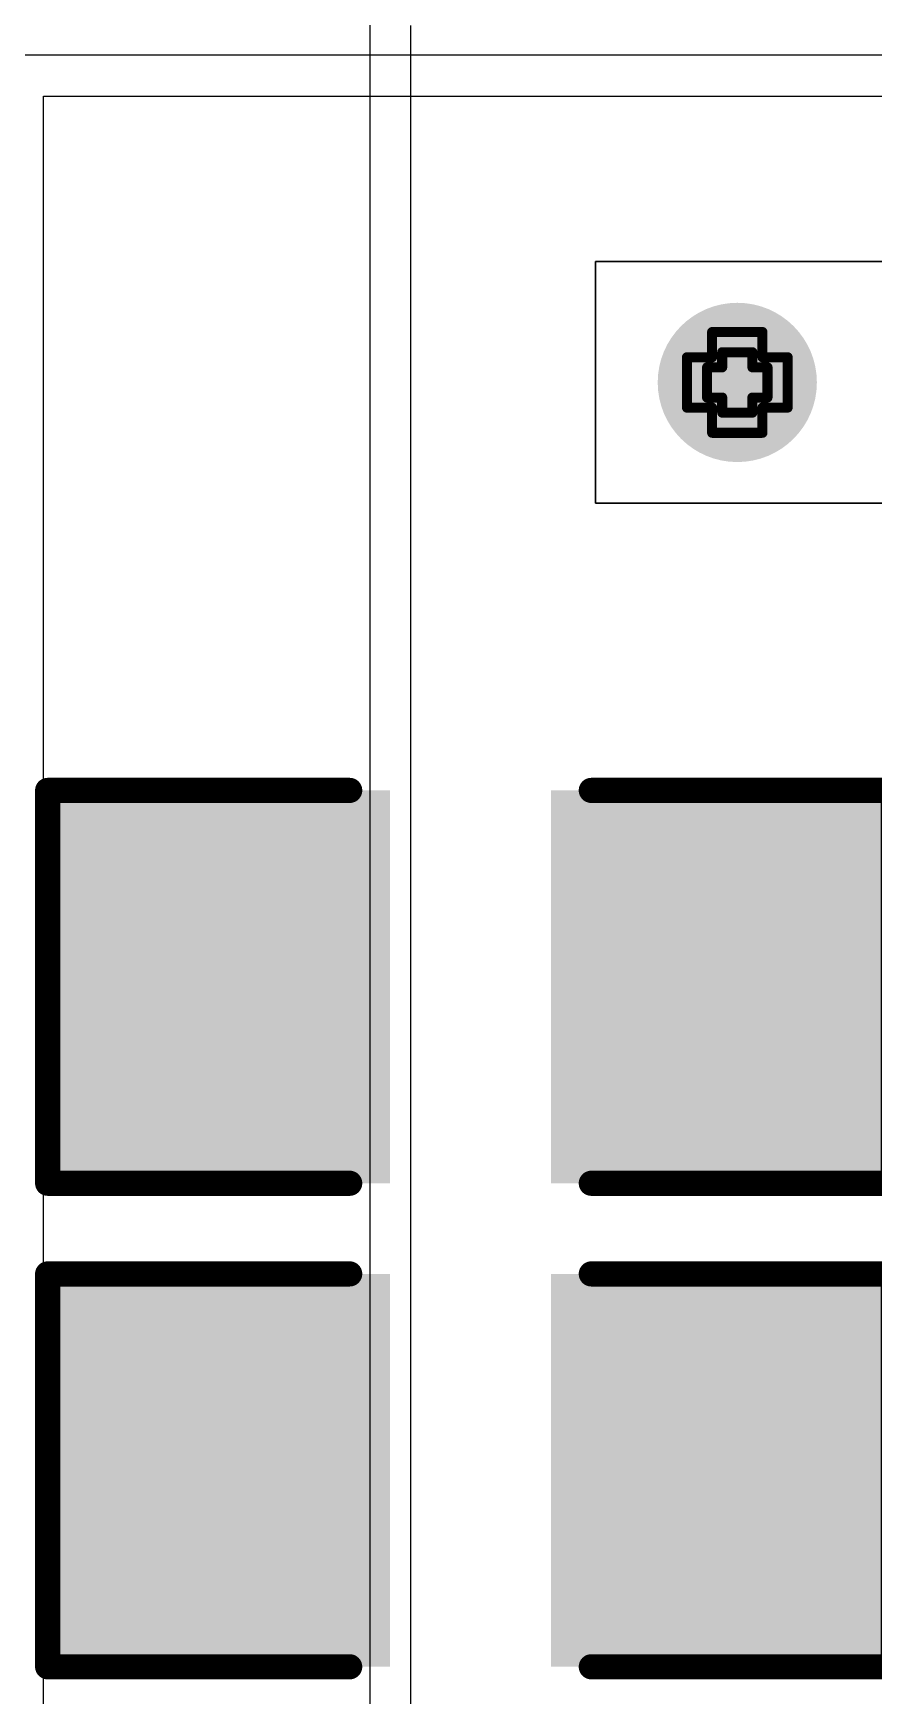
# Model space of a CAD drawing. Header units: inches. Extents: x -7 to 5163, y -3 to 5149.
# Drawn here: x 27.97 to 32.21, y 151.26 to 159.65 of the extents above; entities that cross this region are included whole.
import ezdxf

# ---------------------------------------------------------------- set-up
doc = ezdxf.new("R2010")
doc.units = ezdxf.units.IN
for name, color, linetype in [('Bottom Layer', 5, 'Continuous'), ('Bottom Solder', 6, 'Continuous'), ('Drill Drawing', 1, 'Continuous'), ('GND', 76, 'Continuous'), ('PWR', 16, 'Continuous'), ('Top Layer', 1, 'Continuous'), ('Top Overlay', 2, 'Continuous'), ('Top Paste', 8, 'Continuous'), ('Top Solder', 216, 'Continuous'), ('Via Holes', 16, 'Continuous')]:
    doc.layers.add(name, color=color, linetype=linetype)

# ---------------------------------------------------------------- blocks, each defined once
blk = doc.blocks.new('C___1206_83')
at = {"layer": 'Top Layer'}
for points in [[(-2.032, 0.889), (-0.508, 0.889), (-0.508, -0.889), (-2.032, -0.889)], [(0.508, 0.889), (2.032, 0.889), (2.032, -0.889), (0.508, -0.889)]]:
    blk.add_hatch(color=1, dxfattribs=at).paths.add_polyline_path(points)
at = {"layer": 'Top Paste'}
for points in [[(-2.032, 0.889), (-0.508, 0.889), (-0.508, -0.889), (-2.032, -0.889)], [(0.508, 0.889), (2.032, 0.889), (2.032, -0.889), (0.508, -0.889)]]:
    blk.add_hatch(color=8, dxfattribs=at).paths.add_polyline_path(points)
at = {"layer": 'Top Solder'}
for points in [[(-2.1336, 0.9906), (-0.4064, 0.9906), (-0.4064, -0.9906), (-2.1336, -0.9906)], [(0.4064, 0.9906), (2.1336, 0.9906), (2.1336, -0.9906), (0.4064, -0.9906)]]:
    blk.add_hatch(color=216, dxfattribs=at).paths.add_polyline_path(points)
at = {"layer": 'Top Overlay'}
for points in [[(-2.1336, 0.9906, 0.127, 0.127, 0), (-2.1336, -0.9906, 0.127, 0.127, 0)], [(-0.6096, 0.9906, 0.127, 0.127, 0), (-2.1336, 0.9906, 0.127, 0.127, 0)], [(2.1336, 0.9906, 0.127, 0.127, 0), (0.6096, 0.9906, 0.127, 0.127, 0)], [(2.1336, 0.9906, 0.127, 0.127, 0), (2.1336, -0.9906, 0.127, 0.127, 0)], [(-0.6096, -0.9906, 0.127, 0.127, 0), (-2.1336, -0.9906, 0.127, 0.127, 0)], [(2.1336, -0.9906, 0.127, 0.127, 0), (0.6096, -0.9906, 0.127, 0.127, 0)]]:
    blk.add_lwpolyline(points, format="xyseb", dxfattribs=at)
for points in [[(-2.16535, 0.9906, 0.0635, 0.0635, 1), (-2.10185, 0.9906, 0.0635, 0.0635, 1)], [(-2.16535, 0.9906, 0.0635, 0.0635, 1), (-2.10185, 0.9906, 0.0635, 0.0635, 1)], [(-0.64135, 0.9906, 0.0635, 0.0635, 1), (-0.57785, 0.9906, 0.0635, 0.0635, 1)], [(0.57785, 0.9906, 0.0635, 0.0635, 1), (0.64135, 0.9906, 0.0635, 0.0635, 1)], [(2.10185, 0.9906, 0.0635, 0.0635, 1), (2.16535, 0.9906, 0.0635, 0.0635, 1)], [(2.10185, 0.9906, 0.0635, 0.0635, 1), (2.16535, 0.9906, 0.0635, 0.0635, 1)], [(-2.16535, -0.9906, 0.0635, 0.0635, 1), (-2.10185, -0.9906, 0.0635, 0.0635, 1)], [(-2.16535, -0.9906, 0.0635, 0.0635, 1), (-2.10185, -0.9906, 0.0635, 0.0635, 1)], [(-0.64135, -0.9906, 0.0635, 0.0635, 1), (-0.57785, -0.9906, 0.0635, 0.0635, 1)], [(0.57785, -0.9906, 0.0635, 0.0635, 1), (0.64135, -0.9906, 0.0635, 0.0635, 1)], [(2.10185, -0.9906, 0.0635, 0.0635, 1), (2.16535, -0.9906, 0.0635, 0.0635, 1)], [(2.10185, -0.9906, 0.0635, 0.0635, 1), (2.16535, -0.9906, 0.0635, 0.0635, 1)]]:
    blk.add_lwpolyline(points, format="xyseb", close=True, dxfattribs=at)
blk = doc.blocks.new('C___1206_84')
at = {"layer": 'Top Layer'}
for points in [[(-2.032, 0.889), (-0.508, 0.889), (-0.508, -0.889), (-2.032, -0.889)], [(0.508, 0.889), (2.032, 0.889), (2.032, -0.889), (0.508, -0.889)]]:
    blk.add_hatch(color=1, dxfattribs=at).paths.add_polyline_path(points)
at = {"layer": 'Top Paste'}
for points in [[(-2.032, 0.889), (-0.508, 0.889), (-0.508, -0.889), (-2.032, -0.889)], [(0.508, 0.889), (2.032, 0.889), (2.032, -0.889), (0.508, -0.889)]]:
    blk.add_hatch(color=8, dxfattribs=at).paths.add_polyline_path(points)
at = {"layer": 'Top Solder'}
for points in [[(-2.1336, 0.9906), (-0.4064, 0.9906), (-0.4064, -0.9906), (-2.1336, -0.9906)], [(0.4064, 0.9906), (2.1336, 0.9906), (2.1336, -0.9906), (0.4064, -0.9906)]]:
    blk.add_hatch(color=216, dxfattribs=at).paths.add_polyline_path(points)
at = {"layer": 'Top Overlay'}
for points in [[(-2.1336, 0.9906, 0.127, 0.127, 0), (-2.1336, -0.9906, 0.127, 0.127, 0)], [(-0.6096, 0.9906, 0.127, 0.127, 0), (-2.1336, 0.9906, 0.127, 0.127, 0)], [(2.1336, 0.9906, 0.127, 0.127, 0), (0.6096, 0.9906, 0.127, 0.127, 0)], [(2.1336, 0.9906, 0.127, 0.127, 0), (2.1336, -0.9906, 0.127, 0.127, 0)], [(-0.6096, -0.9906, 0.127, 0.127, 0), (-2.1336, -0.9906, 0.127, 0.127, 0)], [(2.1336, -0.9906, 0.127, 0.127, 0), (0.6096, -0.9906, 0.127, 0.127, 0)]]:
    blk.add_lwpolyline(points, format="xyseb", dxfattribs=at)
for points in [[(-2.16535, 0.9906, 0.0635, 0.0635, 1), (-2.10185, 0.9906, 0.0635, 0.0635, 1)], [(-2.16535, 0.9906, 0.0635, 0.0635, 1), (-2.10185, 0.9906, 0.0635, 0.0635, 1)], [(-0.64135, 0.9906, 0.0635, 0.0635, 1), (-0.57785, 0.9906, 0.0635, 0.0635, 1)], [(0.57785, 0.9906, 0.0635, 0.0635, 1), (0.64135, 0.9906, 0.0635, 0.0635, 1)], [(2.10185, 0.9906, 0.0635, 0.0635, 1), (2.16535, 0.9906, 0.0635, 0.0635, 1)], [(2.10185, 0.9906, 0.0635, 0.0635, 1), (2.16535, 0.9906, 0.0635, 0.0635, 1)], [(-2.16535, -0.9906, 0.0635, 0.0635, 1), (-2.10185, -0.9906, 0.0635, 0.0635, 1)], [(-2.16535, -0.9906, 0.0635, 0.0635, 1), (-2.10185, -0.9906, 0.0635, 0.0635, 1)], [(-0.64135, -0.9906, 0.0635, 0.0635, 1), (-0.57785, -0.9906, 0.0635, 0.0635, 1)], [(0.57785, -0.9906, 0.0635, 0.0635, 1), (0.64135, -0.9906, 0.0635, 0.0635, 1)], [(2.10185, -0.9906, 0.0635, 0.0635, 1), (2.16535, -0.9906, 0.0635, 0.0635, 1)], [(2.10185, -0.9906, 0.0635, 0.0635, 1), (2.16535, -0.9906, 0.0635, 0.0635, 1)]]:
    blk.add_lwpolyline(points, format="xyseb", close=True, dxfattribs=at)

msp = doc.modelspace()

# ---------------------------------------------------------------- hatches: boundary and pattern name
at = {"layer": 'Bottom Layer'}
h = msp.add_hatch(color=5, dxfattribs=at)
edge = h.paths.add_edge_path()
edge.add_arc((31.5214, 157.8864), 0.3, 0, 360)
at = {"layer": 'Bottom Solder'}
h = msp.add_hatch(color=6, dxfattribs=at)
edge = h.paths.add_edge_path()
edge.add_arc((31.5214, 157.8864), 0.4016, 0, 360)
at = {"layer": 'GND'}
h = msp.add_hatch(color=76, dxfattribs=at)
edge = h.paths.add_edge_path()
edge.add_arc((31.5214, 157.8864), 0.3, 0, 360)
at = {"layer": 'PWR'}
h = msp.add_hatch(color=16, dxfattribs=at)
edge = h.paths.add_edge_path()
edge.add_arc((31.5214, 157.8864), 0.3, 0, 360)
at = {"layer": 'Top Layer'}
h = msp.add_hatch(color=1, dxfattribs=at)
edge = h.paths.add_edge_path()
edge.add_arc((31.5214, 157.8864), 0.3, 0, 360)
at = {"layer": 'Top Solder'}
h = msp.add_hatch(color=216, dxfattribs=at)
edge = h.paths.add_edge_path()
edge.add_arc((31.5214, 157.8864), 0.4016, 0, 360)
at = {"layer": 'Via Holes'}
h = msp.add_hatch(color=7, dxfattribs=at)
edge = h.paths.add_edge_path()
edge.add_arc((31.5214, 157.8864), 0.15, 0, 360)

# ---------------------------------------------------------------- linework, layer by layer
at = {"layer": 'Bottom Layer'}
for p, q in [((52.705, 159.5374), (27.813, 159.5374)), ((28.0202, 148.2344), (28.0202, 159.3302)), ((28.0202, 159.3302), (52.4978, 159.3302))]:
    msp.add_line(p, q, dxfattribs=at)
at = {"layer": 'Drill Drawing'}
for points in [[(31.3944, 158.0134, 0.0508, 0.0508, 0), (31.3944, 158.1404, 0.0508, 0.0508, 0)], [(31.3944, 158.1404, 0.0508, 0.0508, 0), (31.6484, 158.1404, 0.0508, 0.0508, 0)], [(31.6484, 158.0134, 0.0508, 0.0508, 0), (31.6484, 158.1404, 0.0508, 0.0508, 0)], [(31.2674, 157.7594, 0.0508, 0.0508, 0), (31.2674, 158.0134, 0.0508, 0.0508, 0)], [(31.2674, 158.0134, 0.0508, 0.0508, 0), (31.3944, 158.0134, 0.0508, 0.0508, 0)], [(31.4452, 157.9626, 0.0508, 0.0508, 0), (31.4452, 158.0388, 0.0508, 0.0508, 0)], [(31.4452, 158.0388, 0.0508, 0.0508, 0), (31.5976, 158.0388, 0.0508, 0.0508, 0)], [(31.5976, 157.9626, 0.0508, 0.0508, 0), (31.5976, 158.0388, 0.0508, 0.0508, 0)], [(31.6484, 158.0134, 0.0508, 0.0508, 0), (31.7754, 158.0134, 0.0508, 0.0508, 0)], [(31.7754, 157.7594, 0.0508, 0.0508, 0), (31.7754, 158.0134, 0.0508, 0.0508, 0)], [(31.369, 157.8102, 0.0508, 0.0508, 0), (31.369, 157.9626, 0.0508, 0.0508, 0)], [(31.369, 157.9626, 0.0508, 0.0508, 0), (31.4452, 157.9626, 0.0508, 0.0508, 0)], [(31.5976, 157.9626, 0.0508, 0.0508, 0), (31.6738, 157.9626, 0.0508, 0.0508, 0)], [(31.6738, 157.8102, 0.0508, 0.0508, 0), (31.6738, 157.9626, 0.0508, 0.0508, 0)], [(31.369, 157.8102, 0.0508, 0.0508, 0), (31.4452, 157.8102, 0.0508, 0.0508, 0)], [(31.4452, 157.734, 0.0508, 0.0508, 0), (31.4452, 157.8102, 0.0508, 0.0508, 0)], [(31.5976, 157.8102, 0.0508, 0.0508, 0), (31.6738, 157.8102, 0.0508, 0.0508, 0)], [(31.5976, 157.734, 0.0508, 0.0508, 0), (31.5976, 157.8102, 0.0508, 0.0508, 0)], [(31.2674, 157.7594, 0.0508, 0.0508, 0), (31.3944, 157.7594, 0.0508, 0.0508, 0)], [(31.3944, 157.6324, 0.0508, 0.0508, 0), (31.3944, 157.7594, 0.0508, 0.0508, 0)], [(31.4452, 157.734, 0.0508, 0.0508, 0), (31.5976, 157.734, 0.0508, 0.0508, 0)], [(31.6484, 157.7594, 0.0508, 0.0508, 0), (31.7754, 157.7594, 0.0508, 0.0508, 0)], [(31.6484, 157.6324, 0.0508, 0.0508, 0), (31.6484, 157.7594, 0.0508, 0.0508, 0)], [(31.3944, 157.6324, 0.0508, 0.0508, 0), (31.6484, 157.6324, 0.0508, 0.0508, 0)]]:
    msp.add_lwpolyline(points, format="xyseb", dxfattribs=at)
for points in [[(31.3817, 158.1404, 0.0254, 0.0254, 1), (31.4071, 158.1404, 0.0254, 0.0254, 1)], [(31.3817, 158.1404, 0.0254, 0.0254, 1), (31.4071, 158.1404, 0.0254, 0.0254, 1)], [(31.6357, 158.1404, 0.0254, 0.0254, 1), (31.6611, 158.1404, 0.0254, 0.0254, 1)], [(31.6357, 158.1404, 0.0254, 0.0254, 1), (31.6611, 158.1404, 0.0254, 0.0254, 1)], [(31.2547, 158.0134, 0.0254, 0.0254, 1), (31.2801, 158.0134, 0.0254, 0.0254, 1)], [(31.2547, 158.0134, 0.0254, 0.0254, 1), (31.2801, 158.0134, 0.0254, 0.0254, 1)], [(31.3817, 158.0134, 0.0254, 0.0254, 1), (31.4071, 158.0134, 0.0254, 0.0254, 1)], [(31.3817, 158.0134, 0.0254, 0.0254, 1), (31.4071, 158.0134, 0.0254, 0.0254, 1)], [(31.4325, 158.0388, 0.0254, 0.0254, 1), (31.4579, 158.0388, 0.0254, 0.0254, 1)], [(31.4325, 158.0388, 0.0254, 0.0254, 1), (31.4579, 158.0388, 0.0254, 0.0254, 1)], [(31.5849, 158.0388, 0.0254, 0.0254, 1), (31.6103, 158.0388, 0.0254, 0.0254, 1)], [(31.5849, 158.0388, 0.0254, 0.0254, 1), (31.6103, 158.0388, 0.0254, 0.0254, 1)], [(31.6357, 158.0134, 0.0254, 0.0254, 1), (31.6611, 158.0134, 0.0254, 0.0254, 1)], [(31.6357, 158.0134, 0.0254, 0.0254, 1), (31.6611, 158.0134, 0.0254, 0.0254, 1)], [(31.7627, 158.0134, 0.0254, 0.0254, 1), (31.7881, 158.0134, 0.0254, 0.0254, 1)], [(31.7627, 158.0134, 0.0254, 0.0254, 1), (31.7881, 158.0134, 0.0254, 0.0254, 1)], [(31.3563, 157.9626, 0.0254, 0.0254, 1), (31.3817, 157.9626, 0.0254, 0.0254, 1)], [(31.3563, 157.9626, 0.0254, 0.0254, 1), (31.3817, 157.9626, 0.0254, 0.0254, 1)], [(31.4325, 157.9626, 0.0254, 0.0254, 1), (31.4579, 157.9626, 0.0254, 0.0254, 1)], [(31.4325, 157.9626, 0.0254, 0.0254, 1), (31.4579, 157.9626, 0.0254, 0.0254, 1)], [(31.5849, 157.9626, 0.0254, 0.0254, 1), (31.6103, 157.9626, 0.0254, 0.0254, 1)], [(31.5849, 157.9626, 0.0254, 0.0254, 1), (31.6103, 157.9626, 0.0254, 0.0254, 1)], [(31.6611, 157.9626, 0.0254, 0.0254, 1), (31.6865, 157.9626, 0.0254, 0.0254, 1)], [(31.6611, 157.9626, 0.0254, 0.0254, 1), (31.6865, 157.9626, 0.0254, 0.0254, 1)], [(31.3563, 157.8102, 0.0254, 0.0254, 1), (31.3817, 157.8102, 0.0254, 0.0254, 1)], [(31.3563, 157.8102, 0.0254, 0.0254, 1), (31.3817, 157.8102, 0.0254, 0.0254, 1)], [(31.4325, 157.8102, 0.0254, 0.0254, 1), (31.4579, 157.8102, 0.0254, 0.0254, 1)], [(31.4325, 157.8102, 0.0254, 0.0254, 1), (31.4579, 157.8102, 0.0254, 0.0254, 1)], [(31.5849, 157.8102, 0.0254, 0.0254, 1), (31.6103, 157.8102, 0.0254, 0.0254, 1)], [(31.5849, 157.8102, 0.0254, 0.0254, 1), (31.6103, 157.8102, 0.0254, 0.0254, 1)], [(31.6611, 157.8102, 0.0254, 0.0254, 1), (31.6865, 157.8102, 0.0254, 0.0254, 1)], [(31.6611, 157.8102, 0.0254, 0.0254, 1), (31.6865, 157.8102, 0.0254, 0.0254, 1)], [(31.2547, 157.7594, 0.0254, 0.0254, 1), (31.2801, 157.7594, 0.0254, 0.0254, 1)], [(31.2547, 157.7594, 0.0254, 0.0254, 1), (31.2801, 157.7594, 0.0254, 0.0254, 1)], [(31.3817, 157.7594, 0.0254, 0.0254, 1), (31.4071, 157.7594, 0.0254, 0.0254, 1)], [(31.3817, 157.7594, 0.0254, 0.0254, 1), (31.4071, 157.7594, 0.0254, 0.0254, 1)], [(31.4325, 157.734, 0.0254, 0.0254, 1), (31.4579, 157.734, 0.0254, 0.0254, 1)], [(31.4325, 157.734, 0.0254, 0.0254, 1), (31.4579, 157.734, 0.0254, 0.0254, 1)], [(31.5849, 157.734, 0.0254, 0.0254, 1), (31.6103, 157.734, 0.0254, 0.0254, 1)], [(31.5849, 157.734, 0.0254, 0.0254, 1), (31.6103, 157.734, 0.0254, 0.0254, 1)], [(31.6357, 157.7594, 0.0254, 0.0254, 1), (31.6611, 157.7594, 0.0254, 0.0254, 1)], [(31.6357, 157.7594, 0.0254, 0.0254, 1), (31.6611, 157.7594, 0.0254, 0.0254, 1)], [(31.7627, 157.7594, 0.0254, 0.0254, 1), (31.7881, 157.7594, 0.0254, 0.0254, 1)], [(31.7627, 157.7594, 0.0254, 0.0254, 1), (31.7881, 157.7594, 0.0254, 0.0254, 1)], [(31.3817, 157.6324, 0.0254, 0.0254, 1), (31.4071, 157.6324, 0.0254, 0.0254, 1)], [(31.3817, 157.6324, 0.0254, 0.0254, 1), (31.4071, 157.6324, 0.0254, 0.0254, 1)], [(31.6357, 157.6324, 0.0254, 0.0254, 1), (31.6611, 157.6324, 0.0254, 0.0254, 1)], [(31.6357, 157.6324, 0.0254, 0.0254, 1), (31.6611, 157.6324, 0.0254, 0.0254, 1)]]:
    msp.add_lwpolyline(points, format="xyseb", close=True, dxfattribs=at)
at = {"layer": 'PWR'}
for p, q in [((30.8056, 157.2768), (30.8056, 158.496)), ((30.8056, 158.496), (38.4302, 158.496)), ((38.4302, 158.496), (30.8056, 158.496)), ((30.8056, 158.496), (30.8056, 157.2768)), ((38.4302, 157.2768), (30.8056, 157.2768)), ((30.8056, 157.2768), (38.4302, 157.2768))]:
    msp.add_line(p, q, dxfattribs=at)
at = {"layer": 'Top Layer'}
for p, q in [((29.6672, 175.3616), (29.6672, 145.3896)), ((29.8744, 149.8494), (29.8744, 159.6858))]:
    msp.add_line(p, q, dxfattribs=at)

# ---------------------------------------------------------------- block references
at = {"rotation": 180}
for name, p in [('C___1206_83', (30.1752, 154.8384)), ('C___1206_84', (30.1752, 152.4))]:
    msp.add_blockref(name, p, dxfattribs=at)

doc.saveas('drawing.dxf')
